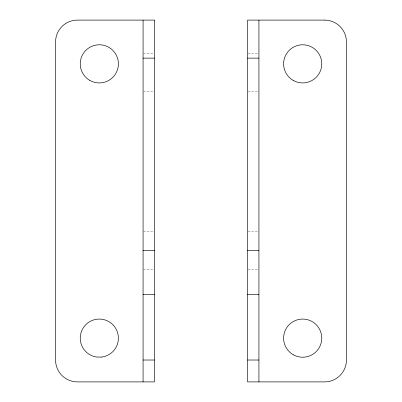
<?xml version="1.0" encoding="UTF-8"?>
<svg xmlns="http://www.w3.org/2000/svg" width="402" height="402" viewBox="0 0 402 402"><rect width="100%" height="100%" fill="white"/><g stroke="black" fill="none" stroke-linecap="round" stroke-linejoin="round"><path stroke-width="0.3" stroke-dasharray="2.01 1.51" d="M143.67 53.838L153.845 53.838M248.155 53.838L258.928 53.838M143.67 91.721L154.448 91.721M248.155 91.721L258.928 91.721M143.67 231.562L154.448 231.562M248.155 231.562L258.928 231.562M143.67 269.717L154.448 269.717M248.155 269.717L258.928 269.717"/><path stroke-width="0.6" d="M143.072 58.139L154.448 58.139M247.552 58.139L258.928 58.139M143.072 250.637L154.448 250.637M247.552 250.637L258.928 250.637M143.072 294.395L154.448 294.395M247.552 294.395L258.928 294.395M143.072 360.021L154.448 360.021M247.552 360.021L258.928 360.021M258.928 20.1L258.928 381.9M143.072 20.1L143.072 381.9M154.448 20.1L77.44 20.1A21.879 21.879 0 0 0 55.561 41.979L55.561 360.021A21.879 21.879 0 0 0 77.44 381.9L154.448 381.9L154.448 20.1M324.56 20.1L247.552 20.1L247.552 381.9L324.56 381.9A21.879 21.879 0 0 0 346.439 360.021L346.439 41.979A21.879 21.879 0 0 0 324.56 20.1M101.394 357.112L96.415 357.001A19.075 19.075 0 0 1 83.455 327.55A19.075 19.075 0 0 1 115.625 328.248A19.075 19.075 0 0 1 101.394 357.112M293.143 80.375A19.075 19.075 0 0 0 321.761 63.853A19.075 19.075 0 0 0 293.143 47.33A19.075 19.075 0 0 0 293.143 80.375M89.777 80.375A19.075 19.075 0 0 0 118.394 63.853A19.075 19.075 0 0 0 89.777 47.33A19.075 19.075 0 0 0 89.777 80.375M293.143 354.67A19.075 19.075 0 0 0 321.761 338.147A19.075 19.075 0 0 0 293.143 321.625A19.075 19.075 0 0 0 293.143 354.67"/></g></svg>
